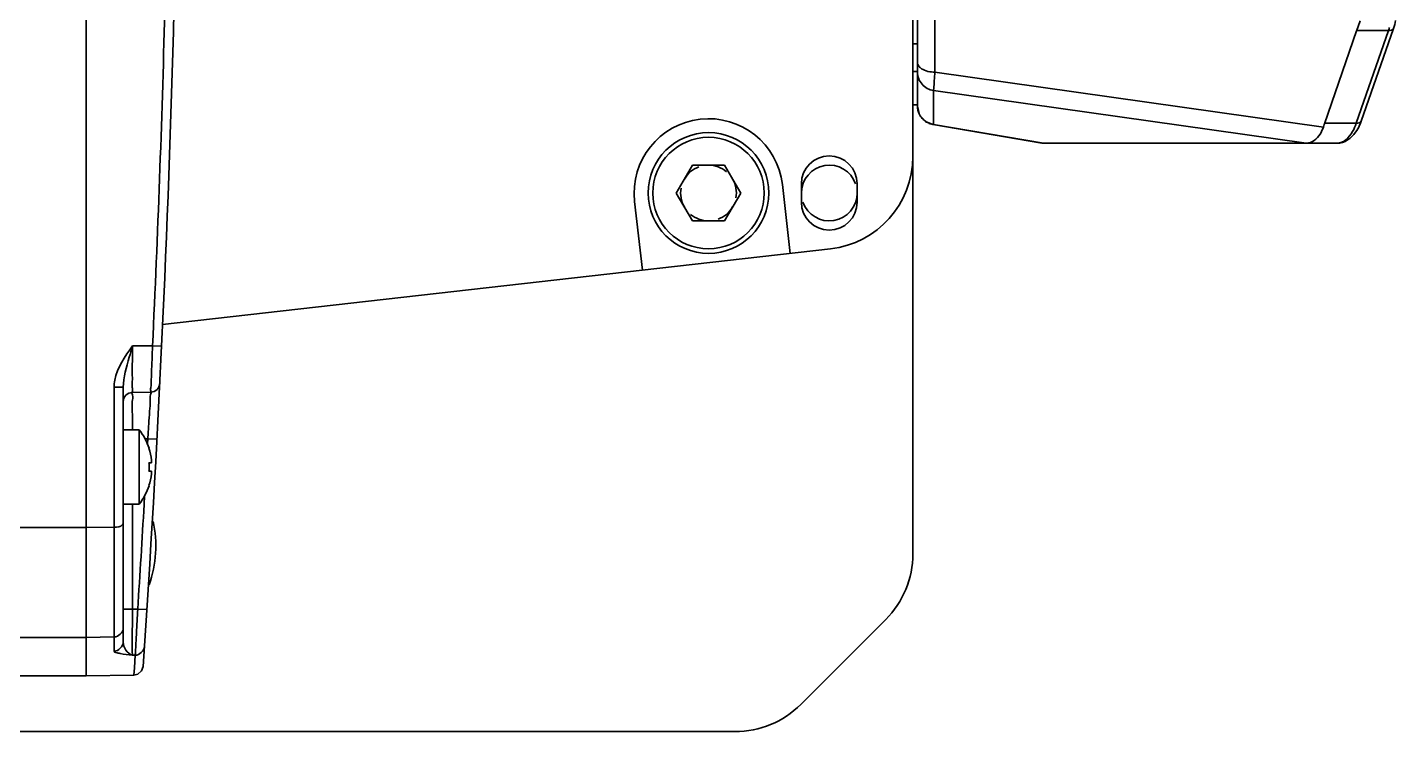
# Model space of a CAD drawing. Header units: millimetres. Extents: x 4086 to 8300, y 123 to 1549.
# Drawn here: x 7012.91 to 7046.05, y 699.45 to 716.51 of the extents above; entities that cross this region are included whole.
import ezdxf

# ---------------------------------------------------------------- set-up
doc = ezdxf.new("R2010")
doc.units = ezdxf.units.MM
doc.linetypes.add('PHANTOM', pattern=[0.8, 0.45, -0.05, 0.1, -0.05, 0.1, -0.05])
doc.layers.add('粗线', color=7, linetype='PHANTOM', lineweight=35)

msp = doc.modelspace()

# ---------------------------------------------------------------- linework, layer by layer
at = {"layer": '粗线', "linetype": 'Continuous'}
for p, q in [((7014.3319, 700.79702), (7014.3319, 716.89381)), ((7034.3569, 703.754), (7034.3569, 716.89386)), ((7034.4694, 714.59859), (7034.4694, 716.89386)), ((7034.89133, 715.42428), (7034.89133, 716.89386)), ((7045.19426, 716.66849), (7045.10039, 716.41672)), ((7045.10418, 716.42261), (7044.3232, 714.17656)), ((7045.87724, 716.43159), (7045.09617, 714.18565)), ((7045.09781, 716.43159), (7045.87724, 716.43159)), ((7045.21633, 714.24022), (7045.99739, 716.48616)), ((7034.3569, 716.10842), (7034.4694, 716.10842)), ((7034.4694, 715.44087), (7034.3569, 715.44087)), ((7034.3569, 715.43792), (7034.4694, 715.43792)), ((7034.89133, 715.42428), (7044.29911, 714.09492)), ((7043.87965, 713.70523), (7034.85698, 714.98017)), ((7034.85698, 714.98017), (7034.85698, 714.15592)), ((7034.4694, 714.63452), (7034.3569, 714.63452)), ((7044.32454, 714.18579), (7044.29911, 714.09492)), ((7045.09617, 714.18565), (7044.31675, 714.18565)), ((7034.84396, 714.15482), (7037.47947, 713.70659)), ((7034.84416, 714.15479), (7034.85698, 714.15592)), ((7034.85698, 714.15592), (7037.51677, 713.70356)), ((7037.52795, 713.70454), (7037.47951, 713.70745)), ((7037.51677, 713.70356), (7037.5633, 713.70342)), ((7037.58493, 713.70327), (7037.59828, 713.70302)), ((7037.59828, 713.70302), (7044.63438, 713.70302)), ((7028.62748, 712.49702), (7029.01719, 713.17202)), ((7029.01719, 713.17202), (7029.79662, 713.17202)), ((7029.79662, 713.17202), (7030.18633, 712.49702)), ((7031.19541, 712.70012), (7031.38455, 711.0345)), ((7031.6569, 712.27202), (7031.6569, 712.72202)), ((7033.0069, 712.72202), (7033.0069, 712.27202)), ((7027.80754, 710.62831), (7027.6184, 712.29393)), ((7029.01719, 711.82202), (7028.62748, 712.49702)), ((7030.18633, 712.49702), (7029.79662, 711.82202)), ((7029.79662, 711.82202), (7029.01719, 711.82202)), ((7016.18216, 709.30818), (7032.36077, 711.14535)), ((7015.45286, 708.75471), (7015.45196, 708.4409)), ((7015.45298, 708.78821), (7015.45286, 708.75471)), ((7015.94063, 708.79247), (7015.4559, 708.79247)), ((7015.94077, 708.79673), (7016.16149, 708.78603)), ((7015.45172, 708.33011), (7015.45142, 708.12726)), ((7015.45196, 708.4409), (7015.45172, 708.33011)), ((7015.01083, 707.78905), (7015.2319, 707.78905)), ((7015.01083, 707.78905), (7015.01083, 701.39526)), ((7015.2319, 701.61884), (7015.2319, 707.78905)), ((7015.89678, 707.67113), (7015.45298, 707.66338)), ((7015.45196, 706.88616), (7015.45228, 706.76156)), ((7015.2319, 706.75952), (7015.61969, 706.75952)), ((7015.61969, 706.75952), (7015.61969, 704.95952)), ((7015.82667, 706.54508), (7015.75663, 706.54385)), ((7015.81944, 706.41096), (7015.82667, 706.54508)), ((7015.82667, 706.54508), (7016.04742, 706.53301)), ((7015.85735, 706.31292), (7015.85438, 706.31121)), ((7015.85438, 705.95852), (7015.91652, 705.95852)), ((7015.85702, 705.89255), (7015.85735, 705.85952)), ((7015.91935, 705.96758), (7015.91652, 705.95852)), ((7015.85603, 705.79349), (7015.85438, 705.76052)), ((7015.91652, 705.76052), (7015.85438, 705.76052)), ((7015.91652, 705.76052), (7015.91935, 705.75147)), ((7015.91935, 705.72678), (7015.91652, 705.69302)), ((7015.91935, 705.75147), (7015.91935, 705.72678)), ((7015.85438, 705.40784), (7015.85735, 705.40613)), ((7015.2319, 704.95952), (7015.61969, 704.95952)), ((7015.45298, 702.41597), (7015.45298, 704.95952)), ((7015.73769, 704.95253), (7015.75019, 705.16909)), ((7015.01083, 704.40193), (7014.3319, 704.39702)), ((7015.45298, 702.41597), (7015.2319, 702.41597)), ((7015.45298, 702.41597), (7015.58191, 702.41801)), ((7015.58191, 702.41801), (7015.8025, 702.40344)), ((7031.64091, 700.10603), (7033.69789, 702.16301)), ((7015.01083, 701.74094), (7014.3319, 701.72976)), ((7015.45297, 701.29681), (7015.52265, 701.29791)), ((7015.50243, 700.99654), (7015.52292, 701.29796)), ((7015.49022, 700.81762), (7015.50243, 700.99654)), ((7015.49008, 700.81724), (7014.3319, 700.79702))]:
    msp.add_line(p, q, dxfattribs=at)
at = {"layer": '粗线', "color": 7, "linetype": 'Continuous'}
for p, q in [((7014.3319, 704.39702), (6871.3848, 704.39702)), ((7014.3319, 701.72976), (6864.07347, 701.72976)), ((6860.44858, 700.79702), (7014.3319, 700.79702)), ((6966.88888, 699.44702), (7030.04992, 699.44702))]:
    msp.add_line(p, q, dxfattribs=at)
at = {"layer": '粗线', "linetype": 'Continuous'}
for points in [[(7034.4694, 714.59845), (7034.52087, 714.38947), (7034.66333, 714.22842), (7034.84395, 714.15482)], [(7043.85633, 713.70302), (7043.86685, 713.70327), (7043.87477, 713.70403), (7043.87965, 713.70523)], [(7015.85438, 705.95852), (7015.85603, 705.92555), (7015.85702, 705.89255)], [(7015.91652, 706.02602), (7015.91935, 705.99225), (7015.91935, 705.96758)], [(7015.85735, 705.85952), (7015.85702, 705.8265), (7015.85603, 705.79349)], [(7015.48995, 700.81724), (7015.58666, 700.84091), (7015.67329, 700.91732), (7015.7106, 701.02679)]]:
    msp.add_lwpolyline(points, dxfattribs=at)
for radius in [1.4625, 1.35]:
    msp.add_circle((7029.4069, 712.49702), radius, dxfattribs=at)
for centre, radius, start, end in [((6645.3319, 726.44702), 371.25, 356.0737776, 358.525623), ((6645.18585, 726.44977), 371.17501, 357.2733322, 358.5245953), ((7044.40282, 716.94345), 1.56073, 340.855227, 343.891959), ((7029.4069, 712.49702), 1.8, 6.478492, 186.478492), ((7034.92915, 714.60248), 0.45866, 204.482741, 212.89457), ((7034.926, 714.61792), 0.4666, 230.449769, 239.601882), ((7034.93401, 714.63057), 0.48157, 239.542188, 250.865111), ((7043.97292, 714.67107), 1.31594, 336.188667, 340.888116), ((7037.55511, 710.93526), 2.76818, 89.382739, 89.830473), ((7032.3319, 712.72202), 0.675, 0, 180), ((7032.1069, 713.38098), 2.25, 276.478492, 0), ((7029.4069, 712.49702), 0.675, 109.997627, 150), ((7029.4069, 712.49702), 0.675, 49.997627, 90), ((7032.3319, 712.49702), 0.675, 18.953837, 180), ((7029.4069, 712.49702), 0.675, 169.997627, 210), ((7029.4069, 712.49702), 0.675, 349.997627, 30), ((7032.3319, 712.27202), 0.675, 180, 0), ((7032.3319, 712.49702), 0.675, 198.953837, 0), ((7029.4069, 712.49702), 0.675, 229.997627, 270), ((7029.4069, 712.49702), 0.675, 289.997627, 330), ((6781.0372, 717.02775), 235.04773, 357.8317304, 357.9931763), ((7015.89285, 707.8961), 0.225, 271.000002, 357.134066), ((7015.4569, 707.43842), 0.225, 91, 180), ((6878.77323, 715.85123), 137.36903, 356.1154848, 356.262099), ((7014.4571, 705.85431), 1.47344, 18.134849, 37.905195), ((7014.4669, 705.85952), 1.45915, 6.552172, 18.032352), ((7014.4669, 705.85952), 1.45915, 341.967648, 353.447828), ((7014.4669, 705.85952), 1.4625, 322.020128, 341.939792), ((6645.33779, 726.44687), 371.02304, 356.2867077, 356.678844), ((7013.2069, 703.94702), 2.8125, 340.462078, 12.212115), ((7032.1069, 703.754), 2.25, 315, 0), ((7030.04992, 701.69702), 2.25, 270, 315)]:
    msp.add_arc(centre, radius, start, end, dxfattribs=at)
for points in [[(7046.04936, 716.67363), (7046.03582, 716.61021), (7046.01869, 716.54741), (7045.99739, 716.48616)], [(7045.87724, 716.43159), (7045.92123, 716.43159), (7045.98301, 716.44458), (7045.99742, 716.48616)], [(7034.51172, 714.4124), (7034.4851, 714.47075), (7034.4694, 714.53597), (7034.4694, 714.60011)], [(7034.62889, 714.25814), (7034.59613, 714.28525), (7034.56715, 714.3177), (7034.54402, 714.35338)], [(7045.21635, 714.24021), (7045.20195, 714.19864), (7045.14016, 714.18565), (7045.09617, 714.18565)], [(7015.4559, 708.79247), (7015.27632, 708.53799), (7015.08638, 708.2678), (7015.02787, 707.96189)], [(7015.02787, 707.96189), (7015.01699, 707.90503), (7015.01083, 707.84694), (7015.01083, 707.78905)], [(7015.2319, 701.95325), (7015.2319, 701.85108), (7015.11299, 701.74262), (7015.01083, 701.74094)], [(7015.01083, 701.39526), (7015.11562, 701.39708), (7015.23191, 701.51403), (7015.23191, 701.61884)], [(7015.23191, 701.61885), (7015.2319, 701.48864), (7015.32964, 701.33852), (7015.45298, 701.29681)], [(7015.52259, 701.2979), (7015.62382, 701.29957), (7015.73641, 701.40562), (7015.74321, 701.50662)]]:
    msp.add_open_spline(points, degree=3, dxfattribs=at)
for points, knots in [([(7034.50396, 715.56407), (7034.49347, 715.57701), (7034.47662, 715.60352), (7034.4694, 715.63455), (7034.4694, 715.64885)], [0, 0, 0, 0, 0.53807939, 1, 1, 1, 1]), ([(7034.89133, 715.42428), (7034.7799, 715.42777), (7034.63193, 715.45236), (7034.5217, 715.54221), (7034.50396, 715.56407)], [0, 0, 0, 0, 0.7983893, 1, 1, 1, 1]), ([(7034.4694, 715.42436), (7034.4694, 715.32032), (7034.54805, 715.10345), (7034.75222, 714.9948), (7034.85698, 714.98017)], [0, 0, 0, 0, 0.49587846, 1, 1, 1, 1]), ([(7034.85699, 714.98017), (7034.85885, 714.99446), (7034.86997, 715.14261), (7034.88152, 715.29057), (7034.89133, 715.42428)], [0, 0, 0, 0, 0.09704341, 1, 1, 1, 1]), ([(7034.85698, 714.15592), (7034.84346, 714.1578), (7034.81615, 714.1631), (7034.78949, 714.171), (7034.77615, 714.17561)], [0, 0, 0, 0, 0.49163224, 1, 1, 1, 1]), ([(7045.09617, 714.18565), (7045.072, 714.11616), (7044.98814, 713.91111), (7044.78977, 713.70302), (7044.63438, 713.70302)], [0, 0, 0, 0, 0.32133054, 1, 1, 1, 1]), ([(7044.29911, 714.09492), (7044.27847, 714.03559), (7044.20504, 713.86026), (7044.02448, 713.70446), (7043.89339, 713.70446)], [0, 0, 0, 0, 0.32393774, 1, 1, 1, 1]), ([(7045.17685, 714.1398), (7045.15031, 714.07985), (7045.04176, 713.87031), (7044.80754, 713.70302), (7044.63438, 713.70302)], [0, 0, 0, 0, 0.27462859, 1, 1, 1, 1]), ([(7015.45298, 708.78822), (7015.4275, 708.69796), (7015.33752, 708.37009), (7015.2319, 708.03658), (7015.2319, 707.78905)], [0, 0, 0, 0, 0.27477256, 1, 1, 1, 1]), ([(7015.45142, 708.12726), (7015.45136, 708.06261), (7015.45516, 707.95328), (7015.44311, 707.79654), (7015.46578, 707.72976), (7015.44233, 707.66352), (7015.45298, 707.66338)], [0, 0, 0, 0, 0.4181057, 0.73295442, 0.93111151, 1, 1, 1, 1]), ([(7015.89672, 707.67113), (7015.90711, 707.67145), (7015.8868, 707.73647), (7015.91202, 707.80359), (7015.90608, 707.96042), (7015.91418, 708.07015), (7015.91664, 708.13486)], [0, 0, 0, 0, 0.06720539, 0.26466933, 0.58147251, 1, 1, 1, 1]), ([(7015.45298, 707.66338), (7015.43462, 707.66327), (7015.47608, 707.54811), (7015.43676, 707.43392), (7015.45763, 707.17166), (7015.45171, 706.99068), (7015.45196, 706.88616)], [0, 0, 0, 0, 0.07085482, 0.27641106, 0.59657198, 1, 1, 1, 1]), ([(7015.85004, 706.89581), (7015.85685, 707.00012), (7015.86224, 707.18042), (7015.89902, 707.44169), (7015.86682, 707.55545), (7015.91547, 707.67111), (7015.89678, 707.67113)], [0, 0, 0, 0, 0.40370963, 0.72294196, 0.92780386, 1, 1, 1, 1]), ([(7015.2319, 704.49512), (7015.2319, 704.48303), (7015.18619, 704.40395), (7015.08256, 704.40245), (7015.01083, 704.40193)], [0, 0, 0, 0, 0.14415047, 1, 1, 1, 1]), ([(7015.45298, 702.41597), (7015.45255, 702.28135), (7015.45329, 701.90833), (7015.44546, 701.53512), (7015.45298, 701.29681)], [0, 0, 0, 0, 0.36086793, 1, 1, 1, 1]), ([(7015.54352, 701.66258), (7015.54645, 701.71771), (7015.55976, 701.96949), (7015.57172, 702.22134), (7015.58191, 702.41801)], [0, 0, 0, 0, 0.21894846, 1, 1, 1, 1]), ([(7015.52265, 701.29791), (7015.52389, 701.31104), (7015.53106, 701.43262), (7015.53774, 701.55417), (7015.54352, 701.66258)], [0, 0, 0, 0, 0.10839141, 1, 1, 1, 1]), ([(7015.45297, 701.29678), (7015.35364, 701.30828), (7015.21071, 701.32641), (7015.07733, 701.35727), (7015.01255, 701.37837), (7015.01083, 701.39526)], [0, 0, 0, 0, 0.65527616, 0.88873406, 1, 1, 1, 1])]:
    msp.add_open_spline(points, degree=3, knots=knots, dxfattribs=at)

doc.saveas('drawing.dxf')
